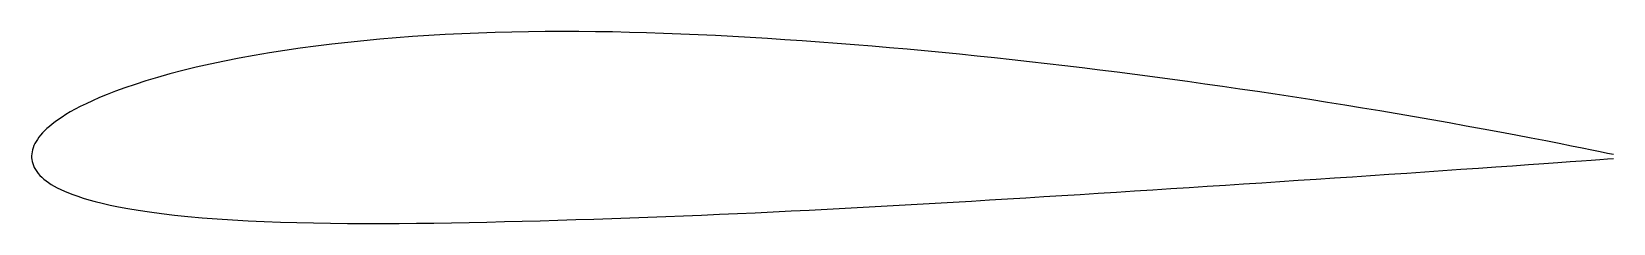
# Model space of a CAD drawing. Extents: x 0 to 1, y -0.042 to 0.079.
import ezdxf

# ---------------------------------------------------------------- set-up
doc = ezdxf.new("R2010")
doc.units = 0

msp = doc.modelspace()

# ---------------------------------------------------------------- linework, layer by layer
at = {"layer": 'Layer 1'}
for p, q in [((0.189753, 0.071219), (0.179747, 0.069984)), ((0.199835, 0.072358), (0.189753, 0.071219)), ((0.209984, 0.073402), (0.199835, 0.072358)), ((0.220193, 0.074353), (0.209984, 0.073402)), ((0.230457, 0.075214), (0.220193, 0.074353)), ((0.240771, 0.075986), (0.230457, 0.075214)), ((0.251131, 0.07667), (0.240771, 0.075986)), ((0.261532, 0.07727), (0.251131, 0.07667)), ((0.271972, 0.077786), (0.261532, 0.07727)), ((0.282448, 0.07822), (0.271972, 0.077786)), ((0.292956, 0.078574), (0.282448, 0.07822)), ((0.303495, 0.07885), (0.292956, 0.078574)), ((0.314063, 0.079049), (0.303495, 0.07885)), ((0.324657, 0.079173), (0.314063, 0.079049)), ((0.335277, 0.079223), (0.324657, 0.079173)), ((0.345922, 0.079201), (0.335277, 0.079223)), ((0.356591, 0.079108), (0.345922, 0.079201)), ((0.367286, 0.078945), (0.356591, 0.079108)), ((0.378009, 0.078713), (0.367286, 0.078945)), ((0.388765, 0.078413), (0.378009, 0.078713)), ((0.399565, 0.078046), (0.388765, 0.078413)), ((0.410422, 0.077619), (0.399565, 0.078046)), ((0.421322, 0.077143), (0.410422, 0.077619)), ((0.432254, 0.076618), (0.421322, 0.077143)), ((0.44321, 0.076046), (0.432254, 0.076618)), ((0.454184, 0.075428), (0.44321, 0.076046)), ((0.465173, 0.074765), (0.454184, 0.075428)), ((0.476175, 0.074058), (0.465173, 0.074765)), ((0.487188, 0.073308), (0.476175, 0.074058)), ((0.49821, 0.072517), (0.487188, 0.073308)), ((0.509241, 0.071685), (0.49821, 0.072517)), ((0.52028, 0.070813), (0.509241, 0.071685)), ((0.531325, 0.069901), (0.52028, 0.070813)), ((0.121994, 0.060493), (0.112938, 0.058573)), ((0.131258, 0.062322), (0.121994, 0.060493)), ((0.140697, 0.064053), (0.131258, 0.062322)), ((0.150284, 0.065686), (0.140697, 0.064053)), ((0.16, 0.067218), (0.150284, 0.065686)), ((0.169825, 0.068651), (0.16, 0.067218)), ((0.179747, 0.069984), (0.169825, 0.068651)), ((0.542377, 0.068951), (0.531325, 0.069901)), ((0.553435, 0.067964), (0.542377, 0.068951)), ((0.564498, 0.066939), (0.553435, 0.067964)), ((0.575565, 0.065878), (0.564498, 0.066939)), ((0.586636, 0.064781), (0.575565, 0.065878)), ((0.597711, 0.06365), (0.586636, 0.064781)), ((0.608789, 0.062483), (0.597711, 0.06365)), ((0.61987, 0.061283), (0.608789, 0.062483)), ((0.630952, 0.06005), (0.61987, 0.061283)), ((0.642036, 0.058783), (0.630952, 0.06005)), ((0.079631, 0.050166), (0.072273, 0.047962)), ((0.087424, 0.052348), (0.079631, 0.050166)), ((0.095607, 0.054487), (0.087424, 0.052348)), ((0.104128, 0.056567), (0.095607, 0.054487)), ((0.112938, 0.058573), (0.104128, 0.056567)), ((0.653122, 0.057484), (0.642036, 0.058783)), ((0.664208, 0.056152), (0.653122, 0.057484)), ((0.675295, 0.054789), (0.664208, 0.056152)), ((0.686381, 0.053395), (0.675295, 0.054789)), ((0.697467, 0.051969), (0.686381, 0.053395)), ((0.708552, 0.050513), (0.697467, 0.051969)), ((0.719636, 0.049026), (0.708552, 0.050513)), ((0.05313, 0.041434), (0.047757, 0.039347)), ((0.059005, 0.043576), (0.05313, 0.041434)), ((0.065389, 0.045758), (0.059005, 0.043576)), ((0.072273, 0.047962), (0.065389, 0.045758)), ((0.730718, 0.047509), (0.719636, 0.049026)), ((0.741798, 0.045962), (0.730718, 0.047509)), ((0.752875, 0.044385), (0.741798, 0.045962)), ((0.763949, 0.042779), (0.752875, 0.044385)), ((0.77502, 0.041143), (0.763949, 0.042779)), ((0.786087, 0.039478), (0.77502, 0.041143)), ((0.030751, 0.031676), (0.027441, 0.029929)), ((0.0344, 0.033489), (0.030751, 0.031676)), ((0.038425, 0.035371), (0.0344, 0.033489)), ((0.042866, 0.037324), (0.038425, 0.035371)), ((0.047757, 0.039347), (0.042866, 0.037324)), ((0.797149, 0.037784), (0.786087, 0.039478)), ((0.808206, 0.03606), (0.797149, 0.037784)), ((0.819257, 0.034308), (0.808206, 0.03606)), ((0.8303, 0.032527), (0.819257, 0.034308)), ((0.841335, 0.030718), (0.8303, 0.032527)), ((0.852357, 0.02888), (0.841335, 0.030718)), ((0.012957, 0.020538), (0.011222, 0.019103)), ((0.014855, 0.022001), (0.012957, 0.020538)), ((0.016933, 0.023498), (0.014855, 0.022001)), ((0.019206, 0.025034), (0.016933, 0.023498)), ((0.021699, 0.026614), (0.019206, 0.025034)), ((0.024434, 0.028244), (0.021699, 0.026614)), ((0.027441, 0.029929), (0.024434, 0.028244)), ((0.863362, 0.027015), (0.852357, 0.02888)), ((0.874344, 0.025124), (0.863362, 0.027015)), ((0.885291, 0.023209), (0.874344, 0.025124)), ((0.896184, 0.021274), (0.885291, 0.023209)), ((0.906993, 0.019323), (0.896184, 0.021274)), ((0.003666, 0.01087), (0.002825, 0.009534)), ((0.00462, 0.012213), (0.003666, 0.01087)), ((0.005689, 0.013565), (0.00462, 0.012213)), ((0.006878, 0.014926), (0.005689, 0.013565)), ((0.008192, 0.016301), (0.006878, 0.014926)), ((0.009637, 0.017692), (0.008192, 0.016301)), ((0.011222, 0.019103), (0.009637, 0.017692)), ((0.917673, 0.017366), (0.906993, 0.019323)), ((0.928155, 0.015416), (0.917673, 0.017366)), ((0.938338, 0.013494), (0.928155, 0.015416)), ((0.948097, 0.011627), (0.938338, 0.013494)), ((0.957285, 0.009846), (0.948097, 0.011627)), ((0.000092, 0.00171), (0.000007, 0.000468)), ((0.000007, 0.000468), (0.000018, -0.000754)), ((0.000278, 0.002978), (0.000092, 0.00171)), ((0.00057, 0.004266), (0.000278, 0.002978)), ((0.000969, 0.005568), (0.00057, 0.004266)), ((0.001477, 0.006882), (0.000969, 0.005568)), ((0.002096, 0.008205), (0.001477, 0.006882)), ((0.002825, 0.009534), (0.002096, 0.008205)), ((0.965767, 0.008181), (0.957285, 0.009846)), ((0.97345, 0.006656), (0.965767, 0.008181)), ((0.980303, 0.005282), (0.97345, 0.006656)), ((0.986358, 0.004057), (0.980303, 0.005282)), ((0.991685, 0.002971), (0.986358, 0.004057)), ((0.996375, 0.002008), (0.991685, 0.002971)), ((1, 0.00126), (0.996375, 0.002008)), ((0.000018, -0.000754), (0.000129, -0.001997)), ((0.000129, -0.001997), (0.000347, -0.003257)), ((0.000347, -0.003257), (0.00068, -0.004526)), ((0.00068, -0.004526), (0.001133, -0.005796)), ((0.001133, -0.005796), (0.001707, -0.00706)), ((0.001707, -0.00706), (0.002404, -0.008311)), ((0.002404, -0.008311), (0.003223, -0.009546)), ((0.003223, -0.009546), (0.004163, -0.010762)), ((0.869454, -0.010458), (0.880862, -0.00968)), ((0.880862, -0.00968), (0.89222, -0.008902)), ((0.89222, -0.008902), (0.903498, -0.008125)), ((0.903498, -0.008125), (0.914648, -0.007352)), ((0.914648, -0.007352), (0.925595, -0.006589)), ((0.925595, -0.006589), (0.936232, -0.005844)), ((0.936232, -0.005844), (0.946419, -0.005125)), ((0.946419, -0.005125), (0.955995, -0.004445)), ((0.955995, -0.004445), (0.964812, -0.003815)), ((0.964812, -0.003815), (0.972769, -0.003243)), ((0.972769, -0.003243), (0.979839, -0.002732)), ((0.979839, -0.002732), (0.98606, -0.002281)), ((0.98606, -0.002281), (0.991515, -0.001883)), ((0.991515, -0.001883), (0.996305, -0.001532)), ((0.996305, -0.001532), (1, -0.00126)), ((0.004163, -0.010762), (0.005224, -0.011956)), ((0.005224, -0.011956), (0.006407, -0.01313)), ((0.006407, -0.01313), (0.007711, -0.014284)), ((0.007711, -0.014284), (0.009141, -0.015419)), ((0.009141, -0.015419), (0.0107, -0.016539)), ((0.0107, -0.016539), (0.012397, -0.017644)), ((0.012397, -0.017644), (0.014238, -0.018739)), ((0.014238, -0.018739), (0.016237, -0.019826)), ((0.016237, -0.019826), (0.018406, -0.020908)), ((0.720241, -0.020339), (0.731726, -0.019597)), ((0.731726, -0.019597), (0.743211, -0.018851)), ((0.743211, -0.018851), (0.754698, -0.018102)), ((0.754698, -0.018102), (0.766186, -0.01735)), ((0.766186, -0.01735), (0.777674, -0.016595)), ((0.777674, -0.016595), (0.789161, -0.015838)), ((0.789161, -0.015838), (0.800648, -0.015077)), ((0.800648, -0.015077), (0.812132, -0.014314)), ((0.812132, -0.014314), (0.823614, -0.013548)), ((0.823614, -0.013548), (0.83509, -0.012779)), ((0.83509, -0.012779), (0.846559, -0.012008)), ((0.846559, -0.012008), (0.858016, -0.011234)), ((0.858016, -0.011234), (0.869454, -0.010458)), ((0.018406, -0.020908), (0.020762, -0.021987)), ((0.020762, -0.021987), (0.023325, -0.023066)), ((0.023325, -0.023066), (0.026119, -0.024148)), ((0.026119, -0.024148), (0.029171, -0.025234)), ((0.029171, -0.025234), (0.032514, -0.026327)), ((0.032514, -0.026327), (0.036184, -0.027427)), ((0.036184, -0.027427), (0.040221, -0.028535)), ((0.040221, -0.028535), (0.044668, -0.029649)), ((0.044668, -0.029649), (0.049572, -0.030767)), ((0.55985, -0.030213), (0.57127, -0.029553)), ((0.57127, -0.029553), (0.582697, -0.028884)), ((0.582697, -0.028884), (0.594131, -0.028207)), ((0.594131, -0.028207), (0.605571, -0.027521)), ((0.605571, -0.027521), (0.617018, -0.026828)), ((0.617018, -0.026828), (0.62847, -0.026129)), ((0.62847, -0.026129), (0.639928, -0.025422)), ((0.639928, -0.025422), (0.65139, -0.024711)), ((0.65139, -0.024711), (0.662857, -0.023993)), ((0.662857, -0.023993), (0.674327, -0.023271)), ((0.674327, -0.023271), (0.685801, -0.022544)), ((0.685801, -0.022544), (0.697279, -0.021813)), ((0.697279, -0.021813), (0.708759, -0.021078)), ((0.708759, -0.021078), (0.720241, -0.020339)), ((0.049572, -0.030767), (0.054974, -0.031882)), ((0.054974, -0.031882), (0.060912, -0.032988)), ((0.060912, -0.032988), (0.067409, -0.034074)), ((0.067409, -0.034074), (0.074473, -0.035128)), ((0.074473, -0.035128), (0.082092, -0.036137)), ((0.082092, -0.036137), (0.090231, -0.037087)), ((0.090231, -0.037087), (0.098841, -0.037968)), ((0.098841, -0.037968), (0.107866, -0.038771)), ((0.107866, -0.038771), (0.117244, -0.039491)), ((0.117244, -0.039491), (0.126918, -0.040125)), ((0.332757, -0.040348), (0.344081, -0.039992)), ((0.344081, -0.039992), (0.355425, -0.039618)), ((0.355425, -0.039618), (0.366786, -0.03923)), ((0.366786, -0.03923), (0.378158, -0.038828)), ((0.378158, -0.038828), (0.389531, -0.038417)), ((0.389531, -0.038417), (0.400889, -0.037997)), ((0.400889, -0.037997), (0.412218, -0.037561)), ((0.412218, -0.037561), (0.423533, -0.037102)), ((0.423533, -0.037102), (0.434845, -0.036622)), ((0.434845, -0.036622), (0.446162, -0.036121)), ((0.446162, -0.036121), (0.457486, -0.0356)), ((0.457486, -0.0356), (0.468819, -0.035061)), ((0.468819, -0.035061), (0.480163, -0.034505)), ((0.480163, -0.034505), (0.491517, -0.033933)), ((0.491517, -0.033933), (0.502882, -0.033346)), ((0.502882, -0.033346), (0.514257, -0.032744)), ((0.514257, -0.032744), (0.525641, -0.032129)), ((0.525641, -0.032129), (0.537036, -0.031502)), ((0.537036, -0.031502), (0.548439, -0.030863)), ((0.548439, -0.030863), (0.55985, -0.030213)), ((0.126918, -0.040125), (0.136837, -0.040674)), ((0.136837, -0.040674), (0.146959, -0.041141)), ((0.146959, -0.041141), (0.15725, -0.041528)), ((0.15725, -0.041528), (0.167682, -0.041841)), ((0.167682, -0.041841), (0.178233, -0.042082)), ((0.178233, -0.042082), (0.188886, -0.042258)), ((0.188886, -0.042258), (0.199626, -0.042373)), ((0.199626, -0.042373), (0.210444, -0.04243)), ((0.210444, -0.04243), (0.22133, -0.042434)), ((0.22133, -0.042434), (0.232276, -0.04239)), ((0.232276, -0.04239), (0.243277, -0.0423)), ((0.243277, -0.0423), (0.254327, -0.042169)), ((0.254327, -0.042169), (0.265423, -0.042)), ((0.265423, -0.042), (0.27656, -0.041795)), ((0.27656, -0.041795), (0.287734, -0.041559)), ((0.287734, -0.041559), (0.298944, -0.041294)), ((0.298944, -0.041294), (0.310186, -0.041002)), ((0.310186, -0.041002), (0.321458, -0.040686)), ((0.321458, -0.040686), (0.332757, -0.040348))]:
    msp.add_line(p, q, dxfattribs=at)

doc.saveas('drawing.dxf')
